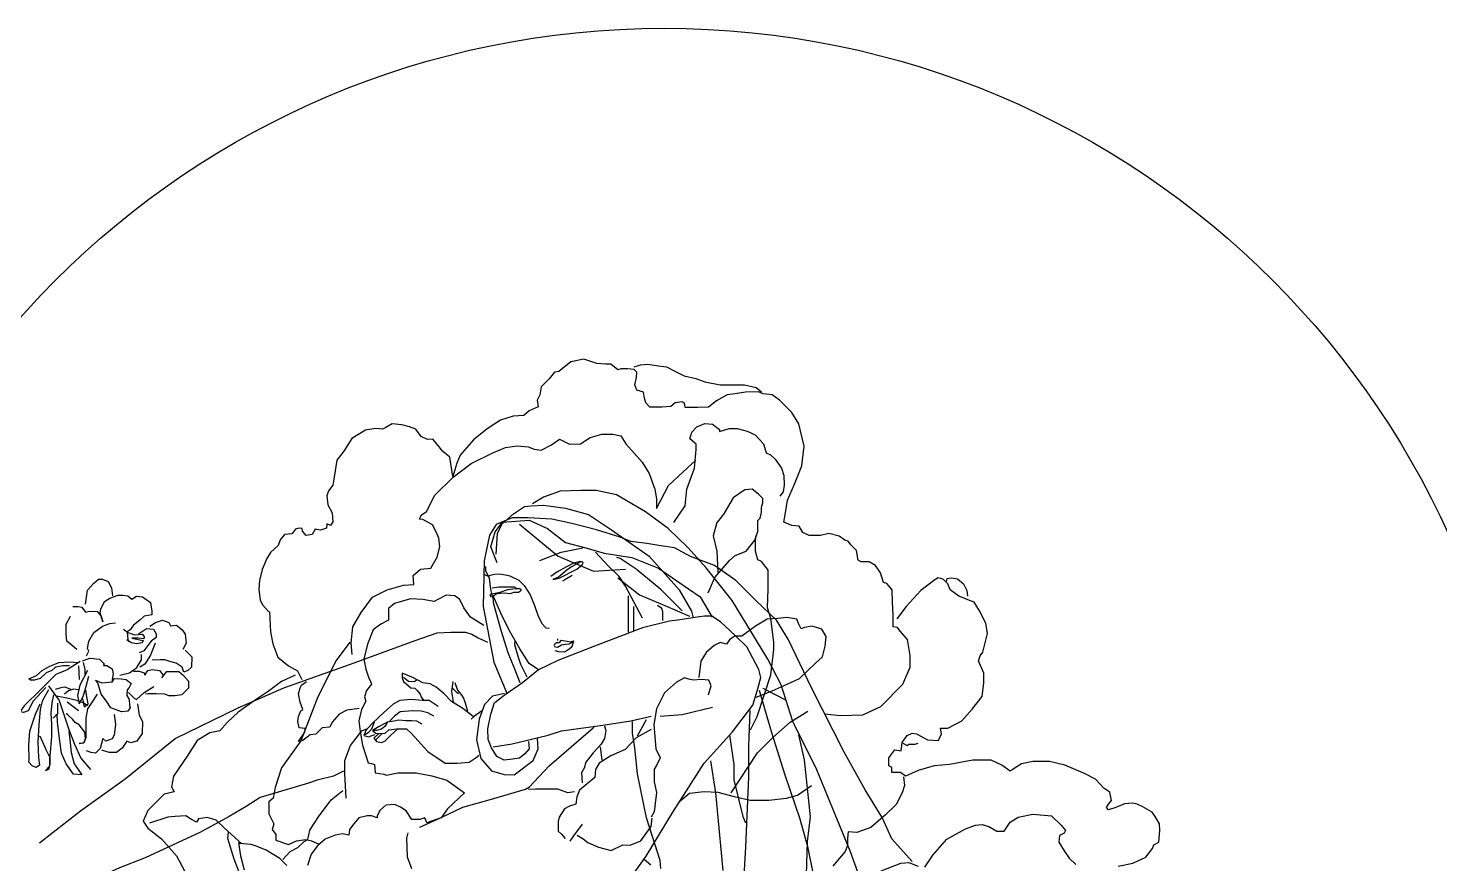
# Model space of a CAD drawing. Extents: x -66030 to 95157, y -13132 to 45879.
# Drawn here: x 82365 to 82815.9, y -5748.1 to -5481.3 of the extents above; entities that cross this region are included whole.
import ezdxf

# ---------------------------------------------------------------- set-up
doc = ezdxf.new("R2010")
doc.units = 0
doc.header["$LTSCALE"] = 100
doc.header["$MEASUREMENT"] = 0
doc.layers.add('立面框架', color=3, linetype='CONTINUOUS')

msp = doc.modelspace()

# ---------------------------------------------------------------- linework, layer by layer
at = {"layer": '立面框架'}
for points in [[(82619.43, -5700.2), (82624.34, -5700.71), (82631.62, -5700.54), (82637.38, -5697.84), (82644.32, -5690.73), (82646.69, -5685.32), (82646.69, -5681.6), (82645.85, -5676.52), (82643.47, -5673.82), (82642.63, -5672.63), (82641.27, -5672.46), (82641.27, -5668.57), (82641.1, -5664.51), (82640.93, -5660.62), (82639.24, -5658.59), (82638.23, -5658.26), (82637.21, -5655.21), (82635.69, -5652.84), (82633.65, -5651.66), (82631.11, -5651.66), (82630.1, -5651.15), (82629.59, -5648.11), (82627.73, -5646.25), (82626.88, -5645.06), (82625.86, -5644.72), (82623.99, -5643.46), (82620.77, -5642.62), (82618.06, -5643.29), (82614.5, -5643.29), (82612.47, -5642.28), (82611.29, -5640.25), (82608.91, -5640.08), (82606.37, -5639.06), (82606.88, -5636.02), (82607.56, -5631.96), (82609.76, -5626.89), (82612.13, -5620.97), (82612.81, -5614.71), (82611.1, -5607.66), (82608.9, -5603.94), (82605, -5600.05), (82602.63, -5598.36), (82599.75, -5598.02), (82598.23, -5597.34), (82594.17, -5597.51), (82590.78, -5598.02), (82588.24, -5598.36), (82584.85, -5600.22), (82582.31, -5602.25), (82578.93, -5602.42), (82574.86, -5602.42), (82574.69, -5601.57), (82574.52, -5600.89), (82573.85, -5600.56), (82571.65, -5600.89), (82570.29, -5602.08), (82567.41, -5602.25), (82563.52, -5602.25), (82562.33, -5600.89), (82561.82, -5599.37), (82561.49, -5597.51), (82559.45, -5596.83), (82558.78, -5595.14), (82559.28, -5592.78), (82559.45, -5591.08), (82558.61, -5590.24), (82556.41, -5590.07), (82554.37, -5590.07), (82553.36, -5590.41), (82551.07, -5588.53), (82549.38, -5588.53), (82546.67, -5588.36), (82543.79, -5587.35), (82542.44, -5587.01), (82538.37, -5587.86), (82534.48, -5590.9), (82533.12, -5591.07), (82531.43, -5593.27), (82528.89, -5595.81), (82528.38, -5598.34), (82527.54, -5600.04), (82527.87, -5602.23), (82525, -5603.42), (82523.3, -5604.94), (82519.92, -5605.11), (82515.85, -5606.46), (82511.62, -5609.17), (82507.22, -5612.72), (82502.98, -5617.63), (82501.97, -5620.16), (82500.61, -5624.39), (82499.71, -5618.22), (82497.34, -5616.36), (82495.99, -5614.5), (82494.29, -5612.47), (82492.6, -5612.64), (82490.57, -5611.62), (82488.87, -5609.26), (82486.84, -5608.58), (82484.3, -5607.9), (82481.25, -5607.56), (82479.22, -5608.75), (82478.21, -5609.26), (82476, -5609.09), (82472.79, -5609.59), (82468.38, -5612.3), (82465.84, -5616.36), (82463.64, -5619.23), (82462.63, -5625.32), (82462.29, -5627.18), (82460.93, -5629.05), (82460.43, -5630.57), (82460.76, -5633.44), (82462.12, -5635.98), (82462.29, -5638.86), (82461.61, -5640.04), (82460.43, -5639.53), (82460.26, -5640.89), (82458.39, -5641.56), (82456.7, -5641.22), (82455.68, -5642.91), (82453.82, -5643.25), (82452.64, -5641.9), (82452.47, -5641.05), (82451.45, -5640.89), (82450.44, -5641.22), (82449.76, -5642.07), (82449.25, -5642.75), (82446.84, -5642.96), (82445.48, -5644.65), (82444.8, -5646.51), (82442.43, -5648.71), (82441.25, -5650.57), (82439.72, -5654.13), (82438.88, -5657.68), (82438.71, -5660.55), (82439.05, -5663.77), (82439.89, -5665.46), (82441.76, -5667.49), (82442.09, -5667.66), (82442.42, -5674.01), (82443.1, -5677.9), (82444.79, -5682.13), (82448.18, -5684.84), (82451.06, -5686.53), (82452.41, -5689.24)], [(82558.56, -5589.43), (82560.6, -5588.76), (82562.97, -5588.59), (82566.35, -5589.1), (82568.89, -5589.43), (82571.6, -5590.79), (82574.48, -5592.31), (82578.21, -5593.16), (82581.09, -5594.17), (82586, -5595.18), (82591.08, -5595.18), (82593.79, -5595.18), (82597.51, -5596.03), (82599.2, -5597.38)], [(82571.26, -5639.16), (82574.82, -5633.75), (82575.33, -5628.51), (82577.87, -5621.74), (82578.38, -5615.82), (82578.38, -5614.13), (82576.34, -5612.44), (82577.02, -5610.24), (82578.55, -5608.55), (82581.09, -5607.53), (82583.63, -5607.7), (82585.83, -5609.39), (82585.83, -5610.07), (82588.87, -5609.05), (82591.41, -5609.05), (82594.63, -5609.9), (82597.17, -5611.08), (82599.88, -5613.96), (82600.73, -5616.84), (82602.08, -5617.51), (82603.61, -5618.87), (82605.64, -5621.74), (82606.32, -5624.11), (82606.49, -5627.15), (82606.15, -5629.35), (82605.13, -5630.71)], [(82468.5, -5681.26), (82468.16, -5677.54), (82468.67, -5672.46), (82471.38, -5667.9), (82474.94, -5662.99), (82479.68, -5660.62), (82484.93, -5659.1), (82488.15, -5658.93), (82487.98, -5656.06), (82490.35, -5654.03), (82493.56, -5653.69), (82495.6, -5650.14), (82496.44, -5646.92), (82496.13, -5644.1), (82495.28, -5642.07), (82494.1, -5639.87), (82491.05, -5638.18), (82490.03, -5638.01), (82490.54, -5636.82), (82492.23, -5635.64), (82494.94, -5630.4), (82500.7, -5624.65), (82506.46, -5620.25), (82513.4, -5616.86), (82517.46, -5615.17), (82521.19, -5614.67), (82524.75, -5615), (82526.61, -5615.68), (82528.81, -5616.02), (82532.2, -5614.33), (82534.74, -5612.47), (82537.91, -5614.13), (82541.46, -5613.96), (82544.51, -5611.93), (82548.24, -5610.92), (82551.79, -5610.92), (82554.33, -5611.42), (82555.86, -5613.96), (82558.56, -5617), (82561.1, -5619.88), (82563.31, -5623.43), (82565.17, -5628.51), (82565.68, -5631.55), (82565.68, -5634.6), (82569.57, -5627.32), (82574.14, -5623.09), (82578.21, -5619.2)], [(82632.39, -5757.22), (82627.69, -5744.3), (82616.89, -5718.15), (82609.25, -5702.69), (82605.52, -5690.94), (82601.21, -5682.72), (82589.82, -5664.06), (82581.54, -5653.55), (82575.66, -5647.09), (82569.39, -5641.03), (82562.14, -5635.74), (82552.93, -5630.26), (82546.46, -5628.89), (82541.57, -5628.89), (82534.9, -5629.09), (82529.61, -5631.04), (82526.09, -5633.2)], [(82582.18, -5661.59), (82584.34, -5656.69), (82589.04, -5651.21), (82590.8, -5649.65), (82594.33, -5648.28), (82597.07, -5644.75), (82598.05, -5642.01), (82598.05, -5639.67), (82598.05, -5638.49), (82598.84, -5637.71), (82599.23, -5635.95), (82599.23, -5634.38), (82599.62, -5632.82), (82599.62, -5631.45), (82598.25, -5630.08), (82596.29, -5628.51), (82593.94, -5628.71), (82590.22, -5631.25), (82587.28, -5636.14), (82586.1, -5637.71), (82584.93, -5639.08), (82583.75, -5643.38), (82584.93, -5648.28), (82585.32, -5655.13)], [(82514.53, -5649.25), (82514.92, -5642.59), (82516.29, -5639.66), (82520.01, -5636.33), (82523.54, -5633.98), (82525.69, -5633.78), (82529.61, -5633.59), (82536.67, -5634.57), (82543.92, -5636.52), (82551.36, -5641.42), (82563.31, -5649.83), (82572.92, -5660.6), (82576.83, -5667.45), (82577.42, -5669.6)], [(82647.36, -5747.34), (82640.87, -5740.18), (82637.8, -5733.36), (82632.33, -5724.49), (82625.5, -5712.21), (82615.26, -5692.09), (82607.75, -5676.4), (82603.99, -5670.26), (82597.5, -5664.12), (82591.01, -5657.64), (82584.18, -5652.86), (82576.6, -5649.96), (82571.48, -5647.23), (82567.04, -5646.55), (82562.6, -5645.87), (82557.47, -5645.18), (82554.06, -5643.78), (82546.55, -5641.43), (82538.7, -5639.39), (82532.21, -5638.02), (82524.7, -5637.68), (82519.58, -5637.68), (82514.45, -5639.73), (82512.4, -5643.14), (82510.7, -5651.33), (82510.36, -5665.99), (82513.77, -5683.69), (82517.87, -5693.62)], [(82514.79, -5651.97), (82512.74, -5646.85), (82514.11, -5642.07), (82516.5, -5639), (82525.04, -5638.32), (82530.84, -5641.05), (82536.65, -5645.48), (82543.13, -5647.19), (82548.94, -5648.9), (82557.82, -5650.26), (82566.35, -5653.67), (82572.16, -5657.76), (82579.67, -5662.88), (82583.43, -5669.36)], [(82521.96, -5639.69), (82534.25, -5649.92), (82545.52, -5654.69), (82555.77, -5654.01)], [(82595.71, -5705.36), (82597.86, -5701.05), (82602.17, -5687.74), (82603.15, -5679.72), (82603.15, -5677.37), (82602.17, -5669.74), (82601.19, -5666.41), (82601.39, -5660.34), (82601.38, -5655.71), (82601.38, -5654.34), (82600.8, -5653.56), (82599.23, -5651.6), (82598.05, -5651.02), (82597.27, -5648.28), (82597.27, -5645.54), (82597.47, -5643.38)], [(82528.45, -5651.28), (82535.28, -5648.55), (82542.11, -5647.19)], [(82561.23, -5669.7), (82555.77, -5659.47), (82553.72, -5656.4), (82550.3, -5652.99), (82546.21, -5648.55)], [(82522.14, -5690.29), (82520.18, -5685.47), (82518.35, -5680.77), (82516.13, -5673.6), (82513.65, -5664.73), (82513.65, -5663.95), (82512.74, -5660.56), (82512.35, -5656.9), (82511.17, -5654.69), (82511.17, -5653.12)], [(82541.38, -5651.56), (82539.21, -5652.15), (82536.95, -5653.23), (82533.88, -5654.99), (82531.99, -5656.34)], [(82573.87, -5667.31), (82567.04, -5660.49), (82559.18, -5654.01), (82554.06, -5650.6), (82553.04, -5650.26)], [(82383.28, -5665.22), (82384, -5660.7), (82385.99, -5658.53), (82387.44, -5657.26), (82388.71, -5657.26), (82390.52, -5657.98), (82391.6, -5659.97), (82391.97, -5662.51)], [(82510.8, -5655.72), (82511.94, -5656.22), (82512.96, -5655.84), (82514.1, -5655.59), (82515.5, -5655.46), (82517.41, -5655.84), (82518.81, -5656.1), (82521.74, -5657.49), (82523.39, -5659.27), (82525.3, -5662.2), (82526.7, -5665.63), (82527.84, -5668.68), (82529.11, -5671.35), (82530.32, -5672.71), (82531.39, -5672.89)], [(82538.76, -5656.07), (82536.41, -5657.42), (82535.64, -5657.87)], [(82553.38, -5656.74), (82560.21, -5662.2), (82568.4, -5665.61), (82576.26, -5669.02)], [(82713.18, -5748.87), (82717.88, -5747.89), (82722, -5745.94), (82724.15, -5743.2), (82724.54, -5742.02), (82726.11, -5741.24), (82726.5, -5737.52), (82726.31, -5735.37), (82724.94, -5733.02), (82723.96, -5731.65), (82721.02, -5729.89), (82719.25, -5729.1), (82717.69, -5728.71), (82715.14, -5728.91), (82712.4, -5730.08), (82710.04, -5730.87), (82709.46, -5730.08), (82710.04, -5729.1), (82711.02, -5727.93), (82710.44, -5725.19), (82708.67, -5724.02), (82705.93, -5721.08), (82702.4, -5719.32), (82696.13, -5716.58), (82691.23, -5715.4), (82685.94, -5715.4), (82682.22, -5716.19), (82679.28, -5718.14), (82678.69, -5718.54), (82675.95, -5716.58), (82672.62, -5715.01), (82666.74, -5715.01), (82659.3, -5716.38), (82654.4, -5716.77), (82649.3, -5718.34), (82645.19, -5720.1), (82643.62, -5718.93), (82642.05, -5718.93), (82640.88, -5718.93), (82640.88, -5717.36), (82639.9, -5716.77), (82639.9, -5714.23), (82641.86, -5711.69), (82643.82, -5712.08), (82644.21, -5709.34), (82645.78, -5707.18), (82647.34, -5706.4), (82648.72, -5706.6), (82650.09, -5707.38), (82652.24, -5708.55), (82655.77, -5708.75), (82656.75, -5706.6), (82656.36, -5704.84), (82658.71, -5704.84), (82663.22, -5702.49), (82666.55, -5698.77), (82669.68, -5694.66), (82670.27, -5690.35), (82670.27, -5687.22), (82668.51, -5683.31), (82669.09, -5681.74), (82669.88, -5680.57), (82670.47, -5678.41), (82671.45, -5674.57), (82670.86, -5671.24), (82668.9, -5667.33), (82667.13, -5664.59), (82665.18, -5663.81), (82663.61, -5663.22), (82662.24, -5662.63), (82659.49, -5660.67), (82658.71, -5658.72), (82657.34, -5657.35), (82656.55, -5656.96), (82655.57, -5656.76), (82654.2, -5657.74), (82650.09, -5660.87), (82645.39, -5665.96), (82642.45, -5669.87)], [(82658.32, -5657.93), (82658.51, -5656.96), (82659.89, -5656.76), (82661.84, -5657.15), (82663.8, -5658.72), (82664.78, -5660.87), (82664.98, -5662.63)], [(82379.29, -5665.94), (82380.92, -5665.94), (82382.19, -5666.12), (82383.28, -5667.75), (82384.54, -5667.39), (82387.08, -5667.57), (82388.34, -5669.01), (82388.89, -5670.82), (82387.98, -5667.93), (82388.16, -5666.84), (82389.43, -5664.31), (82391.06, -5663.23), (82393.78, -5662.32), (82395.22, -5662.32), (82396.85, -5662.51), (82398.12, -5663.59), (82399.57, -5662.69), (82401.56, -5662.87), (82404.09, -5664.67), (82404.46, -5667.39), (82404.46, -5668.65), (82403.37, -5668.83), (82402.1, -5669.01), (82400.65, -5670.28), (82398.66, -5671.91), (82397.58, -5673.35), (82396.67, -5674.08), (82396.85, -5676.43), (82397.03, -5677.15)], [(82510.53, -5671.96), (82506.32, -5669.35), (82504.12, -5666.35), (82502.91, -5663.74), (82501.31, -5662.54), (82498.5, -5662.34), (82495.89, -5663.74), (82494.69, -5664.35), (82491.08, -5663.74), (82487.07, -5663.54), (82482.06, -5664.95), (82480.05, -5666.55), (82480.05, -5667.75), (82480.05, -5670.35), (82477.65, -5671.56), (82475.24, -5673.36), (82473.43, -5677.97), (82472.23, -5682.77), (82472.83, -5685.98), (82473.83, -5688.78), (82474.24, -5689.59), (82474.64, -5690.79), (82473.03, -5692.79), (82472.43, -5694.79), (82472.83, -5696.2), (82471.43, -5698.8), (82470.63, -5702.41), (82471.03, -5705.81), (82471.83, -5710.22), (82473.63, -5715.83), (82474.64, -5716.03), (82475.64, -5716.43), (82475.84, -5719.03), (82478.65, -5719.43), (82479.45, -5719.83), (82483.06, -5719.03), (82488.88, -5719.03), (82493.89, -5720.03), (82498.7, -5721.44), (82504.32, -5725.44), (82502.54, -5727.17), (82498.93, -5730.57), (82496.93, -5733.38), (82495.32, -5733.98), (82492.32, -5734.98), (82491.71, -5733.38), (82490.11, -5733.98), (82487.5, -5733.98), (82485.7, -5731.17), (82483.89, -5729.97), (82482.09, -5729.17), (82479.28, -5729.37), (82477.48, -5730.97), (82476.47, -5732.77), (82476.47, -5733.38), (82474.67, -5732.77), (82473.26, -5732.77), (82470.66, -5733.38), (82469.05, -5735.38), (82467.65, -5737.18), (82467.45, -5738.98), (82465.44, -5738.58), (82463.04, -5738.98), (82459.83, -5740.19), (82457.42, -5742.39), (82455.42, -5744.99), (82454.21, -5748.6)], [(82513.18, -5660), (82515.31, -5659.64), (82520.18, -5659.68), (82520.99, -5660.04)], [(82556.79, -5674.14), (82556.79, -5667.31), (82556.79, -5662.54)], [(82528.02, -5686.12), (82525.04, -5684.18), (82522.01, -5679.47), (82518.75, -5673.73), (82516, -5668.12), (82513.65, -5662.77)], [(82558.5, -5673.8), (82558.5, -5665.95)], [(82567.72, -5670.38), (82567.72, -5667.66), (82567.38, -5666.63), (82566.01, -5665.61)], [(82380.56, -5679.68), (82377.3, -5676.97), (82377.12, -5674.62), (82377.12, -5671.55), (82378.57, -5669.01)], [(82383.64, -5681.67), (82384.36, -5680.23), (82384, -5679.32), (82384.36, -5676.97), (82385.99, -5674.26), (82388.71, -5672.27), (82391.06, -5671.37), (82392.87, -5671.18)], [(82403.91, -5672.27), (82405.72, -5671), (82407.9, -5670.28), (82409.89, -5671), (82410.43, -5672.09), (82412.42, -5671.91), (82414.23, -5673.35), (82415.14, -5674.8), (82415.5, -5677.69), (82414.41, -5679.68)], [(82556.17, -5754.31), (82562.44, -5745.7), (82570.95, -5731.66), (82580.95, -5716), (82589.96, -5706.01), (82596.43, -5697.4), (82598, -5692.5), (82598.98, -5688.59), (82598.39, -5686.04), (82594.51, -5678.87), (82590.79, -5675.15), (82586.09, -5670.85), (82583.34, -5669.08), (82580.99, -5669.08), (82578.63, -5669.31), (82572.55, -5670.29), (82569.82, -5670.65), (82561.2, -5672.8), (82545.32, -5678.87), (82534.15, -5683.18), (82527.97, -5686.16), (82522.87, -5690.27), (82517, -5694.38), (82514.06, -5696.73)], [(82597.51, -5694.85), (82602.59, -5692.82), (82606.48, -5691.13), (82611.39, -5688.93), (82616.47, -5684.02), (82618.67, -5682), (82619.52, -5678.61), (82619.86, -5675.57), (82618.5, -5673.2), (82615.45, -5672.18), (82612.91, -5672.69), (82611.9, -5673.03), (82611.05, -5671.34), (82610.54, -5669.99), (82607.33, -5669.48), (82604.45, -5669.82), (82601.06, -5669.99), (82597.34, -5672.18), (82592.93, -5675.4), (82590.56, -5675.4), (82589.04, -5676.58), (82588.02, -5677.94), (82585.99, -5677.43), (82584.13, -5678.44), (82581.59, -5680.64), (82579.9, -5683.35), (82579.22, -5688.59)], [(82368.66, -5741.38), (82381.7, -5731.17), (82395.93, -5720.95), (82411.98, -5708.13), (82432.03, -5698.31), (82446.67, -5691.9), (82467.97, -5684.37), (82488.62, -5676.76), (82495.64, -5674.36), (82500.05, -5674.16), (82501.86, -5674.16), (82504.67, -5674.16), (82506.67, -5674.76), (82508.68, -5675.96), (82511.69, -5677.36)], [(82395.4, -5673.17), (82396.85, -5674.26), (82399.03, -5674.98), (82401.38, -5674.8), (82402.1, -5675.52), (82401.92, -5676.25), (82400.29, -5676.07), (82398.12, -5676.07), (82401.74, -5676.79), (82401.38, -5677.51), (82399.75, -5677.88), (82397.94, -5677.51), (82396.49, -5676.61)], [(82400.29, -5674.62), (82402.83, -5672.99), (82405, -5673.17), (82405.9, -5674.62), (82405.9, -5675.89), (82404.27, -5676.97), (82403.19, -5678.42), (82401.92, -5680.05), (82400.47, -5680.77)], [(82405.54, -5677.69), (82404.09, -5681.49), (82402.28, -5684.38), (82400.65, -5685.29)], [(82415.14, -5679.86), (82417.31, -5682.03), (82417.13, -5685.29), (82416.04, -5686.37), (82414.77, -5686.92), (82414.23, -5685.29), (82412.24, -5684.02), (82410.25, -5683.48), (82408.62, -5682.94), (82407.17, -5682.94), (82404.64, -5683.12)], [(82467.77, -5677.36), (82463.36, -5683.17), (82457.54, -5694.79), (82452.13, -5708.81), (82445.91, -5717.43), (82443.89, -5723.71), (82443.29, -5727.12), (82441.89, -5728.32), (82441.89, -5732.12), (82443.09, -5734.53), (82443.49, -5735.33), (82442.89, -5737.13), (82444.1, -5738.74), (82444.1, -5740.54), (82448.11, -5741.94), (82450.71, -5740.74), (82453.72, -5740.34), (82455.53, -5740.74), (82457.73, -5741.74)], [(82524.36, -5688.47), (82522.4, -5684.42), (82521.49, -5681.95), (82520.44, -5678.16), (82520.57, -5676.6)], [(82532.97, -5678.37), (82533.34, -5677.78), (82533.78, -5677.48), (82534.37, -5677.48), (82534.69, -5677.39), (82535.38, -5676.72), (82535.92, -5676.75), (82537.18, -5677.04), (82538.07, -5677.19), (82538.88, -5677.04), (82539.18, -5676.89), (82538.73, -5678.52), (82538.29, -5679.11), (82537.33, -5679.92), (82536.15, -5680.51), (82534.52, -5680.45), (82533.36, -5680.12)], [(82533.04, -5678.74), (82534.08, -5678.96), (82535.33, -5678.22), (82536.66, -5678), (82537.85, -5677.85), (82539.1, -5677.26)], [(82534.05, -5676.22), (82534.08, -5676.8)], [(82381.64, -5683.5), (82377.48, -5686.21), (82373.86, -5687.66), (82368.97, -5692.54), (82363.72, -5697.61), (82359.38, -5703.75), (82357.75, -5706.83), (82353.77, -5712.8), (82349.78, -5718.94), (82349.06, -5720.39), (82349.06, -5722.92), (82349.06, -5726.72)], [(82378.21, -5684.93), (82376.22, -5684.93), (82373.68, -5685.29), (82372.6, -5686.37), (82370.79, -5687.1), (82368.79, -5688.91), (82366.98, -5689.45), (82365.72, -5689.45), (82365.17, -5689.09), (82367.71, -5688), (82369.52, -5686.37), (82371.69, -5685.11), (82374.77, -5683.84), (82378.21, -5683.66), (82380.92, -5683.84)], [(82381.1, -5684.93), (82381.28, -5689.27)], [(82382.37, -5683.3), (82384.72, -5682.4), (82387.8, -5682.76), (82389.25, -5684.2), (82389.07, -5684.75), (82390.15, -5684.75), (82391.78, -5685.83), (82392.15, -5687.46), (82391.78, -5689.27), (82391.78, -5689.99), (82392.51, -5688.91), (82394.68, -5689.09), (82396.31, -5689.27), (82397.94, -5690.53), (82397.21, -5691.8), (82396.67, -5692.52), (82396.49, -5694.33), (82397.21, -5695.6), (82397.4, -5697.59), (82397.58, -5698.31), (82396.85, -5699.39), (82394.86, -5699.57), (82391.42, -5698.31), (82389.97, -5696.14), (82388.34, -5693.97), (82387.26, -5690.35), (82386.53, -5689.45), (82388.53, -5690.35), (82391.97, -5689.99), (82392.15, -5689.45)], [(82382.55, -5683.84), (82383.09, -5686.01), (82383.09, -5687.64)], [(82394.32, -5687.82), (82397.4, -5687.1), (82399.75, -5685.47), (82401.2, -5682.94), (82401.2, -5681.31)], [(82384, -5686.37), (82381.47, -5691.08), (82380.74, -5694.33), (82381.28, -5697.04), (82382.55, -5694.69), (82383.46, -5691.8), (82384.36, -5688.18)], [(82398.66, -5686.55), (82400.47, -5686.55), (82402.1, -5687.1), (82402.28, -5687.82), (82403.19, -5686.37), (82404.64, -5686.01), (82406.99, -5686.37), (82408.08, -5687.82), (82407.71, -5688.72), (82409.34, -5686.74), (82410.97, -5686.74), (82413.14, -5686.74), (82414.59, -5688), (82416.22, -5689.81), (82416.22, -5691.98), (82414.05, -5694.15), (82411.88, -5694.51), (82409.89, -5694.51), (82408.62, -5693.97), (82405.9, -5693.79), (82404.27, -5693.79), (82403.37, -5693.79), (82402.46, -5693.97)], [(82450.31, -5687.85), (82445.9, -5689.86), (82441.69, -5693.06), (82437.48, -5695.87), (82432.06, -5699.67), (82428.65, -5702.88), (82426.25, -5705.68), (82423.04, -5706.28), (82419.03, -5708.69), (82415.82, -5713.7), (82411.41, -5720.11), (82410.81, -5723.51), (82411.61, -5725.11), (82408.4, -5725.92), (82405.39, -5728.92), (82403.19, -5731.12), (82401.78, -5734.53), (82403.19, -5736.73), (82407.6, -5740.14), (82412.41, -5745.55), (82415.02, -5750.55)], [(82507.12, -5701.07), (82503.8, -5698.5), (82500.17, -5696.24), (82497.91, -5693.82), (82495.34, -5691.71), (82493.38, -5690.65), (82491.11, -5690.35), (82488.09, -5688.69), (82484.46, -5687.18), (82484.46, -5688.69), (82484.92, -5689.9), (82487.18, -5691.86), (82488.54, -5692.01), (82489.3, -5692.77), (82490.2, -5693.97), (82490.5, -5694.88), (82491.41, -5695.94)], [(82484.92, -5688.54), (82486.43, -5689.75), (82488.39, -5689.9), (82489.15, -5689.3)], [(82582.27, -5694.17), (82583.11, -5691.3), (82582.44, -5689.44), (82580.06, -5689.27), (82577.36, -5689.44), (82576, -5689.1), (82574.65, -5688.76), (82572.11, -5690.11), (82568.21, -5693.5), (82565.67, -5698.57), (82564.82, -5703.65), (82565.5, -5711.43), (82566.86, -5714.3), (82565.67, -5716.67), (82564.99, -5717.85), (82564.99, -5721.91), (82565.67, -5725.3), (82565.16, -5729.69), (82564.99, -5731.55), (82563.98, -5733.25)], [(82370.6, -5691.82), (82366.62, -5696.16), (82364.99, -5699.23), (82363.54, -5699.78), (82362.46, -5699.6), (82359.56, -5700.14), (82355.76, -5702.31), (82352.14, -5705.92), (82350.69, -5710.44), (82350.51, -5712.43), (82351.59, -5712.43), (82353.59, -5708.82), (82355.4, -5705.38), (82357.39, -5703.94), (82359.02, -5702.31), (82360.46, -5700.86)], [(82371.51, -5692.54), (82369.52, -5696.16), (82368.79, -5698.87), (82368.43, -5703.75), (82368.07, -5709.18), (82368.25, -5714.24), (82368.61, -5716.59), (82367.52, -5717.32), (82366.26, -5716.77), (82365.17, -5715.69), (82365.35, -5714.78), (82365.17, -5710.08), (82365.53, -5705.74), (82367.34, -5700.32), (82368.79, -5697.06)], [(82373.14, -5694.17), (82372.59, -5696.7), (82372.23, -5699.96), (82372.41, -5703.57), (82372.41, -5707.55), (82371.87, -5713.7), (82371.87, -5716.41), (82371.51, -5718.04), (82370.42, -5718.4), (82371.87, -5716.77), (82371.87, -5714.06), (82370.78, -5711.71), (82368.97, -5707.55), (82368.43, -5707.37)], [(82371.51, -5691.28), (82374.95, -5695.98), (82378.03, -5705.18), (82379.84, -5709.88), (82381.83, -5714.4), (82384.91, -5718.02)], [(82373.68, -5692.34), (82375.49, -5691.8), (82376.76, -5691.62), (82378.57, -5692.34)], [(82381.1, -5692.52), (82379.47, -5692.34), (82377.85, -5692.88), (82376.58, -5693.97)], [(82387.08, -5693.97), (82385.27, -5696.68), (82384, -5698.67), (82383.46, -5701.56), (82383.46, -5705.18), (82383.46, -5707.89), (82382.73, -5709.52), (82381.83, -5709.7), (82381.28, -5709.7), (82382.73, -5709.52), (82383.28, -5708.25), (82383.09, -5706.08), (82381.28, -5703.73), (82380.02, -5703.01), (82379.11, -5701.92), (82377.12, -5700.12), (82377.66, -5700.3)], [(82382.37, -5695.42), (82382.91, -5697.95), (82384.18, -5697.04), (82383.64, -5694.15), (82383.46, -5692.7)], [(82397.03, -5693.43), (82398.84, -5695.23), (82399.57, -5695.6), (82402.1, -5693.43), (82405.18, -5691.44)], [(82470.77, -5698.47), (82466.76, -5699.07), (82464.35, -5700.27), (82462.14, -5702.88), (82461.34, -5704.48), (82458.94, -5704.68), (82456.93, -5706.68), (82455.12, -5706.88), (82452.72, -5708.69), (82451.31, -5709.09), (82453.32, -5706.08), (82453.52, -5704.88), (82451.52, -5704.68), (82451.11, -5702.68), (82451.31, -5701.08), (82452.12, -5699.27), (82452.72, -5698.87), (82451.92, -5696.47), (82451.31, -5693.86), (82451.92, -5691.86), (82452.32, -5691.06), (82453.92, -5689.86)], [(82500.63, -5689.9), (82500.48, -5691.56), (82500.17, -5693.07), (82500.63, -5695.63), (82500.78, -5696.69)], [(82500.48, -5691.86), (82501.68, -5693.22), (82502.44, -5693.67)], [(82501.23, -5690.2), (82502.14, -5692.62), (82503.19, -5693.97), (82504.1, -5695.18), (82504.55, -5696.69), (82505.31, -5699.41)], [(82517.19, -5693.68), (82513.3, -5694.53), (82510.76, -5697.23), (82509.07, -5701.97), (82508.22, -5708.57), (82509.57, -5714.49), (82512.96, -5718.38), (82517.03, -5719.56), (82520.24, -5719.73), (82526.34, -5715.16), (82527.86, -5711.44), (82527.69, -5708.06)], [(82598.49, -5692.67), (82602.41, -5706.17), (82606.72, -5719.68), (82611.42, -5733.77), (82613.97, -5742.58), (82619.46, -5769.92)], [(82606.99, -5695.86), (82599.71, -5692.14)], [(82374.41, -5696.86), (82374.41, -5700.3), (82373.68, -5700.86), (82372.96, -5701.56)], [(82374.04, -5694.51), (82377.85, -5695.23), (82380.02, -5695.78), (82382.73, -5696.68), (82384, -5697.59)], [(82381.1, -5699.21), (82377.48, -5696.5)], [(82399.93, -5697.04), (82400.47, -5700.66), (82401.56, -5702.65), (82401.38, -5706.45), (82399.75, -5708.98), (82397.76, -5709.52), (82396.49, -5708.98), (82395.04, -5711.15), (82393.23, -5712.59), (82390.88, -5712.59), (82388.53, -5711.87)], [(82495.94, -5697.9), (82493.07, -5695.94), (82490.81, -5695.94), (82487.48, -5695.63), (82483.71, -5695.94), (82481.59, -5697.14), (82479.63, -5698.8), (82477.06, -5701.22), (82474.64, -5703.48), (82472.83, -5705.59), (82472.23, -5707.1), (82473.74, -5707.56), (82475.7, -5706.8)], [(82524.81, -5709.07), (82524.98, -5711.44), (82523.63, -5712.96), (82521.94, -5714.32), (82519.73, -5714.65), (82517.03, -5714.99), (82514.65, -5713.81), (82512.96, -5711.1), (82511.95, -5708.4), (82511.78, -5705.01), (82512.79, -5700.28), (82513.98, -5696.56)], [(82566.82, -5700.96), (82573.93, -5700.45), (82583.58, -5698.08)], [(82378.03, -5705.72), (82378.39, -5709.52), (82378.75, -5712.59), (82379.66, -5716.21), (82380.92, -5718.02), (82382.19, -5719.65), (82379.47, -5719.46), (82377.12, -5716.21), (82375.67, -5712.77), (82375.13, -5708.98), (82374.41, -5702.83), (82374.22, -5700.48)], [(82392.51, -5700.48), (82392.87, -5703.55), (82392.51, -5706.99), (82391.78, -5708.25), (82389.79, -5708.98), (82388.89, -5708.07), (82387.98, -5711.33), (82386.53, -5712.77), (82385.09, -5712.59), (82383.64, -5712.05)], [(82475.55, -5702.88), (82474.64, -5705.14), (82473.74, -5706.2), (82472.68, -5706.95)], [(82490.81, -5703.48), (82489.15, -5702.58), (82487.48, -5702.43), (82485.67, -5702.43), (82483.4, -5702.27), (82481.89, -5702.58), (82479.63, -5702.88), (82478.87, -5703.33), (82477.06, -5704.24), (82474.94, -5705.59), (82476.15, -5706.5), (82479.02, -5706.35), (82480.23, -5705.29), (82482.8, -5704.99), (82485.82, -5704.99), (82487.48, -5706.5), (82492.62, -5712.23), (82498.21, -5716.01), (82501.99, -5716.01), (82505.91, -5715.7), (82508.78, -5713.74), (82508.94, -5713.44)], [(82479.63, -5703.03), (82478.87, -5704.24), (82477.81, -5705.14), (82476.3, -5705.59), (82475.4, -5705.59)], [(82494.58, -5700.92), (82492.62, -5699.86), (82490.5, -5699.41), (82487.79, -5699.26), (82483.86, -5699.56), (82482.04, -5700.92), (82480.53, -5702.43)], [(82509.84, -5699.41), (82507.58, -5700.92), (82506.52, -5701.97)], [(82513.48, -5710.77), (82519.58, -5709.75), (82531.09, -5707.05), (82535.32, -5705.69), (82548.53, -5703.83), (82557.51, -5702.48), (82563.94, -5700.96)], [(82567.07, -5749.63), (82566.87, -5747.08), (82562.53, -5733.43), (82559.59, -5719.34), (82558.81, -5711.12), (82558.03, -5706.42), (82558.03, -5702.7)], [(82562.42, -5702.14), (82559.54, -5707.39)], [(82589.57, -5725.41), (82598, -5712.68), (82602.9, -5707.79), (82608.38, -5702.9), (82614.07, -5699.38)], [(82595.45, -5699.18), (82595.06, -5710.53), (82595.06, -5720.32), (82594.08, -5742.83), (82593.49, -5753.79), (82592.15, -5771.35), (82593.13, -5796.4)], [(82466.56, -5727.12), (82466.15, -5719.3), (82466.15, -5715.1), (82467.96, -5710.29), (82471.57, -5705.68), (82473.37, -5704.88)], [(82476.91, -5706.65), (82475.4, -5708.01), (82476.3, -5709.06), (82477.81, -5709.37), (82478.87, -5708.91), (82480.69, -5707.1), (82483.1, -5704.99)], [(82476.15, -5708.45), (82477.96, -5706.64), (82478.11, -5706.49)], [(82490.11, -5736.41), (82496.88, -5733.37), (82503.82, -5729.99), (82512.97, -5727.45), (82523.81, -5724.24), (82525.16, -5723.56), (82531.43, -5716.79), (82545.47, -5704.68), (82545.98, -5704.17)], [(82563.94, -5705.19), (82559.2, -5707.89), (82555.64, -5711.61), (82551.07, -5713.64), (82547.35, -5716.01), (82546.16, -5718.04), (82545.99, -5720.58), (82542.94, -5723.12), (82541.08, -5724.64), (82540.23, -5726.67), (82539.9, -5729.04), (82537.86, -5729.71), (82536.34, -5730.56), (82534.65, -5733.26), (82534.31, -5734.62), (82534.31, -5737.66), (82535.32, -5738.68), (82536.51, -5740.03)], [(82549.03, -5704), (82549.54, -5705.52), (82549.03, -5708.06), (82548.01, -5709.92), (82545.47, -5712.63), (82543.1, -5715.67), (82542.59, -5717.53), (82541.75, -5719.05), (82541.92, -5722.27)], [(82588.99, -5707.01), (82590.36, -5716.4), (82590.36, -5721.3), (82593.3, -5733.04), (82594.08, -5735)], [(82607.84, -5843.48), (82609.8, -5833.1), (82611.56, -5825.47), (82612.93, -5819.2), (82612.93, -5810.79), (82612.93, -5799.24), (82612.94, -5783.05), (82612.94, -5779.33), (82613.33, -5762.3), (82613.92, -5740.96), (82614.9, -5733.13), (82612.95, -5714.95), (82611.19, -5706.92)], [(82547.67, -5710.76), (82548.18, -5714.99)], [(82644.36, -5709.53), (82645.74, -5710.32), (82646.32, -5709.92), (82648.28, -5709.92), (82649.26, -5709.53)], [(82582.94, -5715.24), (82584.5, -5725.42), (82585.09, -5731.1), (82586.86, -5750.28)], [(82465.72, -5718.55), (82462.51, -5720.15), (82457.3, -5721.35), (82454.49, -5722.35), (82439.05, -5726.96), (82434.64, -5729.76), (82429.22, -5732.97), (82420, -5737.98), (82402.35, -5746.19), (82394.13, -5749.39), (82387.11, -5752.6), (82376.48, -5756.81), (82367.86, -5761.01)], [(82644.55, -5720.31), (82644.94, -5723.05), (82644.16, -5725.4), (82642.2, -5729.12), (82638.87, -5732.45), (82634.16, -5736.56), (82629.66, -5738.12), (82626.91, -5737.93), (82626.72, -5739.88), (82626.72, -5742.23), (82625.94, -5744.19), (82623, -5747.71), (82622.02, -5748.89)], [(82446.3, -5746.75), (82448.71, -5744.14), (82451.11, -5742.94), (82453.12, -5740.94), (82454.32, -5740.34), (82454.92, -5737.33), (82457.73, -5733.13), (82461.74, -5727.72), (82465.55, -5724.71)], [(82539.55, -5725.08), (82537.35, -5725.42), (82534.14, -5724.24), (82531.6, -5724.24), (82527.02, -5724.24), (82524.82, -5724.4)], [(82573.11, -5728.15), (82576.25, -5725.6), (82580.95, -5725.02), (82585.26, -5725.21), (82590.55, -5726.58), (82595.65, -5727.76), (82601.53, -5727.76), (82607.21, -5727.17), (82610.73, -5726.19), (82615.24, -5723.06)], [(82433.23, -5741.78), (82427.62, -5736.57), (82425.01, -5734.17), (82422.2, -5733.37), (82419.4, -5733.77), (82418.79, -5734.77), (82417.19, -5733.97), (82415.39, -5732.77), (82411.98, -5732.97), (82409.57, -5733.17), (82403.75, -5735.17)], [(82540.4, -5738.95), (82542.26, -5740.14), (82543.79, -5741.32), (82547.17, -5742.84), (82551.24, -5743.86), (82554.96, -5742), (82557.33, -5742.16), (82560.72, -5740.81), (82563.94, -5736.24), (82564.28, -5733.54)], [(82651.39, -5749.22), (82653.94, -5745.31), (82658.44, -5740.22), (82664.39, -5736.93), (82667.53, -5735.76), (82669.68, -5735.56), (82671.84, -5736.15), (82674.38, -5737.72), (82676.74, -5737.72), (82678.69, -5734.78), (82681.24, -5733.21), (82685.94, -5732.24), (82691.82, -5732.82), (82694.96, -5735.76), (82696.33, -5737.52), (82695.94, -5738.3), (82694.37, -5739.09), (82694.17, -5741.24), (82695.94, -5743.98), (82697.5, -5746.33), (82699.66, -5748.29)], [(82432.43, -5750.8), (82430.83, -5746.59), (82428.82, -5739.98), (82429.02, -5737.98)], [(82487.54, -5749.72), (82486.16, -5746), (82485.97, -5739.94), (82486.36, -5738.17)], [(82541.93, -5735.46), (82539.22, -5739.18), (82538.03, -5740.88)], [(82447.6, -5748.6), (82445.39, -5746.4), (82440.98, -5743.79), (82438.17, -5742.59), (82436.24, -5741.98), (82432.63, -5741.58), (82432.23, -5741.38), (82432.83, -5745.59), (82434.04, -5750)], [(82563.93, -5748.52), (82561.78, -5746.76)], [(82637.48, -5750.4), (82643.75, -5747.85), (82646.29, -5747.66), (82649.23, -5748.83)]]:
    msp.add_lwpolyline(points, dxfattribs=at)
for points in [[(82541.38, -5651.65), (82538.49, -5653.27), (82537.09, -5654.35), (82534.43, -5656.56), (82532.58, -5657.37), (82534.65, -5656.85), (82540.25, -5653.99), (82541.92, -5652.64), (82542.32, -5651.97), (82541.87, -5651.65)], [(82513.59, -5661.8), (82515.8, -5661.4), (82518.24, -5660.49), (82520.68, -5660.22), (82521.99, -5660.22), (82522.48, -5660.58), (82522.3, -5661.08), (82521.62, -5661.44), (82520, -5661.49), (82518.92, -5661.94), (82517.02, -5661.71), (82514.72, -5661.94), (82513.77, -5662.52), (82512.91, -5662.84), (82512.64, -5662.52), (82512.64, -5662.03), (82513.36, -5661.89)]]:
    msp.add_lwpolyline(points, close=True, dxfattribs=at)
msp.add_circle((82568.09, -5756.28), 275, dxfattribs=at)

doc.saveas('drawing.dxf')
